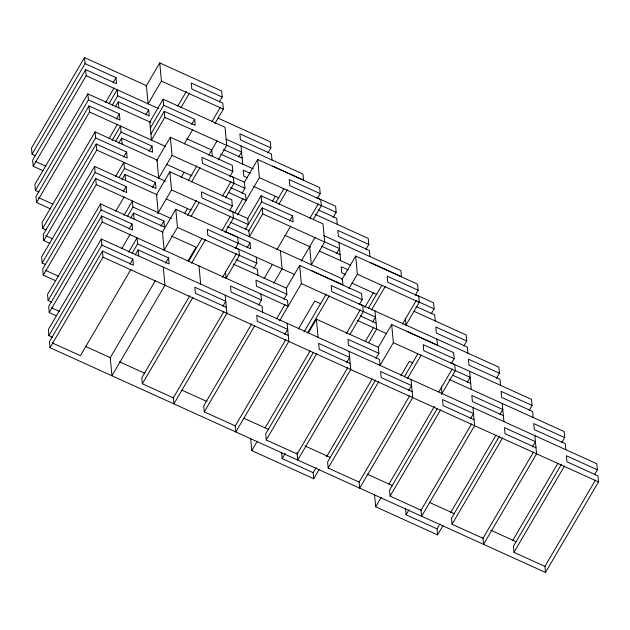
<?xml version="1.0" encoding="UTF-8"?>
<svg xmlns="http://www.w3.org/2000/svg" width="630" height="630" viewBox="0 0 630 630"><rect width="100%" height="100%" fill="white"/><g stroke="black" fill="none" stroke-linecap="round" stroke-linejoin="round"><path stroke-width="0.94" d="M148.113 103.808L146.428 85.656L84.499 57.566L31.5 148.097L32.059 154.145L35.603 155.744M32.059 154.145L85.058 63.614L84.499 57.566M85.058 63.614L116.022 77.663L116.589 83.711L85.617 69.662L32.626 160.193L33.185 166.241L42.919 170.651M33.185 166.241L86.176 75.71L85.617 69.662M150.68 122.354L87.861 93.862L34.87 184.385L35.43 190.433L38.965 192.04M35.43 190.433L88.421 99.91L87.861 93.862M88.421 99.91L119.393 113.951L119.952 119.999L88.987 105.958L35.989 196.481L36.548 202.529L50.707 208.955M36.548 202.529L89.547 112.006L88.987 105.958M113.053 82.735L116.022 77.663M105.69 102.32L114.109 87.94M109.218 103.296L117.148 89.759L117.708 95.807L112.258 105.115M157.587 160.248L95.091 131.898L42.092 222.429L42.659 228.477L46.195 230.084M42.659 228.477L95.65 137.954L95.091 131.898M115.298 106.935L118.267 101.855L149.239 115.904L148.672 109.856L117.708 95.807M95.65 137.954L126.622 151.995L127.181 158.043L96.217 144.002L43.218 234.525L43.777 240.573L49.975 243.385M43.777 240.573L96.776 150.05L96.217 144.002M116.416 119.031L119.393 113.951M109.053 138.616L117.479 124.228M157.413 194.938L94.594 166.438L41.604 256.969L42.163 263.017L45.699 264.624M112.093 140.435L120.511 126.047L121.078 132.095L115.629 141.404M42.163 263.017L95.154 172.494L94.594 166.438M145.892 86.578L159.744 62.913L221.681 91.004L222.24 97.051L219.272 102.123M95.154 172.494L126.126 186.535L126.685 192.583L95.721 178.542L42.722 269.065L43.281 275.113L55.668 280.736M118.66 143.223L121.637 138.151L152.602 152.192L152.043 146.144L121.078 132.095M43.281 275.113L96.28 184.59L95.721 178.542M148.066 103.879L161.43 81.057L159.744 62.913M145.703 114.928L148.672 109.856M123.645 157.075L126.622 151.995M115.463 176.723L123.882 162.343L124.441 168.391L118.991 177.699M163.28 232.36L100.54 203.9L47.541 294.43L48.1 300.478L51.644 302.085M149.751 122.031L163.115 99.201L225.052 127.299L226.737 145.443L218.319 159.815M48.1 300.478L101.099 209.948L100.54 203.9M150.31 128.079L163.674 105.249L163.115 99.201M122.031 179.518L125 174.439L155.972 188.488L155.405 182.44L124.441 168.391M101.099 209.948L132.064 223.996L132.631 230.044L101.658 215.995L48.667 306.526L49.227 312.575L56.306 315.787M150.877 134.127L164.233 111.297L195.206 125.346L194.646 119.298L163.674 105.249M49.227 312.575L102.218 222.043L101.658 215.995M151.436 140.175L164.8 117.353L164.233 111.297M123.149 191.614L126.126 186.535M149.074 151.224L152.043 146.144M115.786 211.2L124.212 196.812M177.912 105.832L186.33 91.46M594.405 474.886L597.374 469.807L596.815 463.759L101.328 239.022L48.337 329.553L48.896 335.601L52.432 337.207M180.952 107.651L189.362 93.279M48.896 335.601L101.887 245.07L101.328 239.022M101.887 245.07L132.859 259.119L133.418 265.167L102.454 251.126L49.455 341.649L50.014 347.697L545.501 572.434L598.5 481.903L597.941 475.855L566.969 461.814L566.409 455.766L597.374 469.807M123.976 215.35L132.394 200.97L132.962 207.018L127.512 216.326M156.484 160.918L170.344 137.245L232.281 165.336L232.84 171.391L229.871 176.463M50.014 347.697L103.013 257.174L102.454 251.126M130.544 218.145L133.521 213.066L164.485 227.115L163.926 221.067L132.962 207.018M152.436 187.512L155.405 182.44M170.344 137.245L172.029 155.389L158.665 178.219L157.028 159.996M129.095 229.076L132.064 223.996M191.678 124.37L194.646 119.298M121.732 248.661L130.15 234.273M184.314 143.947L192.733 129.575M156.484 194.615L169.848 171.785L231.785 199.883L232.344 205.931L229.375 211.003M128.63 252.228L137.049 237.849L137.616 243.897L132.166 253.197M157.673 213.601L171.533 189.937L169.848 171.785M211.916 121.7L220.335 107.328M129.882 264.198L132.859 259.119M135.198 255.016L138.175 249.945L169.139 263.986L168.58 257.938L137.616 243.897M181.164 177.361L184.133 172.289M214.956 123.519L223.366 109.147L222.807 103.099L191.835 89.058L191.276 83.01L222.24 97.051M130.946 269.396L80.427 355.698L52.109 342.854M160.957 226.139L163.926 221.067M188.512 180.164L196.922 165.792M191.544 181.991L199.962 167.619M162.43 232.068L175.786 209.247L237.723 237.337L238.29 243.385L235.313 248.456M208.719 155.193L217.13 140.821M184.527 213.657L187.496 208.577M164.107 250.22L177.471 227.391L175.786 209.247M187.519 215.555L196.426 200.332M191.047 216.531L199.466 202.159M155.342 280.657L110.266 357.643L111.951 375.787L164.95 285.264L163.264 267.12M165.611 263.017L168.58 257.938M238.612 157.059L241.581 151.987L226.54 145.168M222.516 196.032L230.927 181.661M188.094 260.741L196.017 247.204L171.242 235.966M225.548 197.859L233.958 183.487L233.399 177.439L202.435 163.39L201.876 157.343L232.84 171.391M188.512 261.466L201.876 238.644M191.552 263.285L205.404 239.62M244.338 182.314L257.702 159.484L319.638 187.582L320.197 193.63L317.229 198.702M241.975 193.355L244.944 188.283L244.385 182.235L230.226 175.809M222.02 230.572L230.43 216.2M267.892 152.964L270.861 147.893L270.301 141.845L218.098 118.164M234.62 212.932L243.03 198.56M225.052 232.399L233.47 218.027L232.903 211.979L201.939 197.93L201.38 191.882L232.344 205.931M189.843 295.675L141.797 377.74L142.356 383.788L173.329 397.829L223.847 311.535M237.612 214.83L259.387 177.636L257.702 159.484M142.356 383.788L192.882 297.494M247.212 219.445L261.064 195.78L323.001 223.87L324.686 242.014L311.322 264.844L309.684 246.621M245.298 229.722L261.631 201.828L261.064 195.78M248.33 231.549L262.19 207.876L293.155 221.925L292.596 215.877L261.631 201.828M222.516 277.334L236.376 253.662M249.393 236.746L262.749 213.924L262.19 207.876M226.044 278.31L239.408 255.489L238.849 249.433L207.876 235.392L207.317 229.344L238.29 243.385M272.38 201.356L275.349 196.276M247.023 247.795L250 242.723L225.225 231.486M275.869 202.403L283.784 188.882M278.901 204.23L287.319 189.858M222.792 306.337L225.761 301.258L194.796 287.209L195.355 293.257L226.32 307.306M253.858 268.278L256.827 263.198L256.268 257.15M289.627 220.949L292.596 215.877M276.83 249.819L290.682 226.146M264.057 278.633L272.483 264.246M258.513 305.156L261.481 300.077L260.922 294.029M309.873 218.271L318.284 203.907M273.664 283.248L282.09 268.86L280.405 250.716M251.78 323.765L203.734 405.83L204.293 411.878L235.266 425.927L285.784 339.625M313.401 219.248L321.324 205.726L320.757 199.678L289.792 185.63L289.233 179.581L320.197 193.63M204.293 411.878L254.811 325.584M301.227 261.064L315.087 237.4M286.296 288.257L299.659 265.435L361.596 293.525L362.155 299.573L359.187 304.644M283.933 299.297L286.91 294.226L286.343 288.178L233.257 264.096M333.199 217.35L336.168 212.279L335.609 206.223L317.024 197.796M276.578 318.875L284.996 304.503M279.57 320.772L301.345 283.579L299.659 265.435M284.728 334.428L287.697 329.348L256.733 315.307L257.292 321.355L288.257 335.396M336.562 253.638L339.531 248.566L324.489 241.747M298.392 328.978L314.74 301.053L320.93 303.865M303.975 332.018L326.238 293.982M307.503 332.994L329.277 295.801M308.503 332.727L316.418 319.197L378.354 347.295L378.921 353.343L375.952 358.415M341.799 279.736L355.659 256.064L417.588 284.154L418.155 290.202L415.186 295.273M365.849 249.543L368.818 244.464L368.259 238.416L315.165 214.342M319.174 469.413L313.732 478.713L251.795 450.623L257.237 441.323M265.151 427.794L310.188 350.871M348.925 288.579L357.336 274.207L355.659 256.064M313.22 352.705L265.671 433.92L266.23 439.968L297.202 454.017L347.721 367.723M266.23 439.968L316.748 353.674M346.39 333.514L360.242 309.85M364.888 307.235L373.307 292.856M349.918 334.491L363.282 311.669L362.723 305.621L331.75 291.572L331.191 285.524L362.155 299.573M368.377 308.283L381.741 285.453M313.732 478.713L313.165 472.665L282.201 458.616L285.169 453.545M371.416 310.102L385.269 286.43M346.665 362.518L349.634 357.438L318.662 343.397L319.229 349.445L350.193 363.486M372.582 322.127L375.551 317.048L363.163 311.433M365.219 341.712L373.637 327.332M368.747 342.681L376.677 329.143L374.992 311M378.315 347.374L391.671 324.544L453.608 352.642L454.167 358.69L451.198 363.762M313.165 472.665L316.134 467.594M402.381 324.151L416.241 300.478M326.592 456.734L372.125 378.961M379.992 365.518L393.356 342.696L391.671 324.544M405.917 325.127L419.273 302.298L418.714 296.25L387.749 282.209L387.182 276.161L418.155 290.202M375.645 379.945L327.608 462.01L328.167 468.066L359.139 482.108L409.658 395.813M328.167 468.066L378.685 381.764M431.148 313.929L434.117 308.85L433.558 302.802L415.863 294.777M400.908 375.724L409.327 361.336L412.863 362.943M404.397 376.764L417.761 353.942M407.437 378.583L421.289 354.918M408.594 390.608L411.571 385.536L380.599 371.487L381.166 377.535L412.13 391.584M463.798 346.122L466.775 341.043L466.208 334.995L414.005 311.315M438.897 391.789L452.253 368.959M443.048 525.601L437.598 534.894L375.669 506.803L381.111 497.503M388.978 484.06L434.511 406.287M441.433 394.451L455.293 370.786L454.734 364.738L423.762 350.69L423.202 344.642L454.167 358.69M437.086 408.886L389.545 490.108L390.104 496.156L421.068 510.198L471.594 423.903M390.104 496.156L440.622 409.854M467.169 382.41L470.137 377.331L455.096 370.511M437.598 534.894L437.039 528.846L406.074 514.804L409.043 509.733M470.531 418.698L473.508 413.627L442.536 399.577L443.103 405.626L474.067 419.674M496.456 378.307L499.425 373.236L498.865 367.188L359.061 303.778M499.818 414.595L502.787 409.524L471.823 395.482L472.382 401.53L503.354 415.572M437.039 528.846L440.008 523.774M450.466 512.914L495.991 435.149M499.519 436.133L451.482 518.199L452.041 524.247L483.005 538.296L533.523 451.994M452.041 524.247L502.559 437.952M529.106 410.5L532.074 405.429L531.515 399.381L450.993 362.856M532.468 446.796L535.445 441.717L504.473 427.668L505.032 433.724L536.004 447.765M561.755 442.693L564.724 437.614L564.165 431.566L449.143 379.402M512.851 540.241L557.928 463.255M561.456 464.223L513.411 546.289L513.978 552.337L544.942 566.386L545.501 572.434M513.978 552.337L564.496 466.042M544.942 566.386L595.46 480.091M161.43 81.057L223.366 109.147M270.861 147.893L239.896 133.844L240.455 139.891L271.428 153.94L271.987 159.988M86.176 75.71L158.728 108.62M225.973 139.12L302.951 174.037L303.518 180.085L272.546 166.036M164.8 117.353L226.737 145.443M223.563 149.609L242.141 158.043M186.96 138.805L211.735 150.042L212.357 156.728M220.579 154.059L253.323 168.903M250.338 173.345L243.267 170.139L243.826 176.187L247.362 177.794M321.127 205.451L336.168 212.279M259.387 177.636L321.324 205.726M318.15 209.892L336.727 218.327L337.286 224.375M89.547 112.006L165.635 146.514M253.236 186.244L278.893 197.883M233.446 183.062L244.944 188.283M368.818 244.464L337.853 230.423L338.412 236.47L369.377 250.512L369.944 256.567M172.029 155.389L233.958 183.487M230.47 187.512L245.511 194.331L246.07 200.379L228.375 192.355M166.438 164.265L192.095 175.896M323.93 235.699L400.908 270.609L401.467 276.657L370.503 262.615M262.749 213.924L324.686 242.014M321.513 246.188L340.098 254.614M96.776 150.05L165.47 181.204M230.052 210.499L247.755 218.523L248.314 224.571L232.383 217.35M284.918 235.384L310.574 247.015M319.418 251.031L350.39 265.08M348.295 269.923L341.216 266.711L341.775 272.759L345.319 274.365M418.194 301.628L434.117 308.85M171.533 189.937L233.47 218.027M357.336 274.207L419.273 302.298M230.296 222.193L248.874 230.619L249.433 236.675M416.099 306.471L434.684 314.898L435.243 320.946M166.265 198.946L191.04 210.184M227.312 226.643L342.342 278.807L342.901 284.855L311.929 270.813M352.075 283.224L376.85 294.462M466.775 341.043L435.802 326.994L436.362 333.042L467.334 347.091L467.893 353.139M238.171 243.148L250.559 248.771L250 242.723M96.28 184.59L171.328 218.626M235.029 247.519L294.478 274.483M35.28 161.398L45.895 166.21M239.132 255.174L256.827 263.198M406.523 331.096L437.488 345.145M499.425 373.236L468.452 359.187L469.019 365.235L499.984 379.284L500.543 385.332M177.471 227.391L239.408 255.489M301.345 283.579L363.282 311.669M236.155 259.615L257.394 269.254L257.954 275.302M360.187 315.874L376.11 323.095M357.21 320.316L386.411 333.561M286.91 294.226L255.938 280.177L256.497 286.225L287.469 300.274L288.028 306.322L102.218 222.043M532.074 405.429L501.11 391.38L501.669 397.428L532.634 411.477L533.201 417.525M393.356 342.696L455.293 370.786M453.002 375.354L470.697 383.379M38.643 197.686L52.802 204.104M261.481 300.077L230.517 286.028L231.076 292.084L262.048 306.125L262.608 312.173M378.921 353.343L347.949 339.294L348.508 345.342L379.481 359.391L380.04 365.439M564.724 437.614L533.76 423.573L534.319 429.621L565.291 443.67L565.85 449.718M103.013 257.174L598.5 481.903M45.872 235.73L52.951 238.943M45.376 270.27L58.645 276.286M51.321 307.731L59.283 311.338M85.499 346.405L110.51 357.753M119.361 361.77L145.018 373.409M181.936 390.151L206.955 401.499M243.873 418.241L268.648 429.479M304.928 445.93L330.585 457.569M366.865 474.028L392.522 485.659M429.684 502.519L454.458 513.757M490.731 530.208L516.395 541.847M534.878 435.669L536.563 453.813L483.572 544.344L482.95 537.658M502.228 403.476L503.913 421.62M469.578 371.283L471.264 389.434M472.941 407.578L474.626 425.723L421.635 516.246L421.013 509.568M436.929 339.09L437.551 345.775M441.354 386.844L441.976 393.529M405.342 318.363L405.956 325.048M411.012 379.488L412.689 397.632L359.698 488.155L359.076 481.47M405.507 508.756L406.074 514.804M374.511 494.385L375.669 506.803M338.971 242.518L340.657 260.662M349.075 351.39L350.752 369.542L297.762 460.065L297.053 452.427M316.418 319.197L318.103 337.349M287.138 323.3L288.823 341.444L235.825 431.975L235.203 425.289M281.642 452.568L282.201 458.616M241.022 145.939L242.7 164.091M250.645 438.204L251.795 450.623M225.469 271.546L226.091 278.232M225.201 295.21L226.887 313.354L173.888 403.885L173.266 397.199M198.986 265.939L200.671 284.083M162.469 231.99L164.154 250.141M149.798 121.952L151.483 140.096M156.531 194.536L158.217 212.68M138.175 249.945L138.734 255.993M133.521 213.066L134.08 219.114M118.267 101.855L118.834 107.903M121.637 138.151L122.196 144.199M125 174.439L125.567 180.487"/></g></svg>
